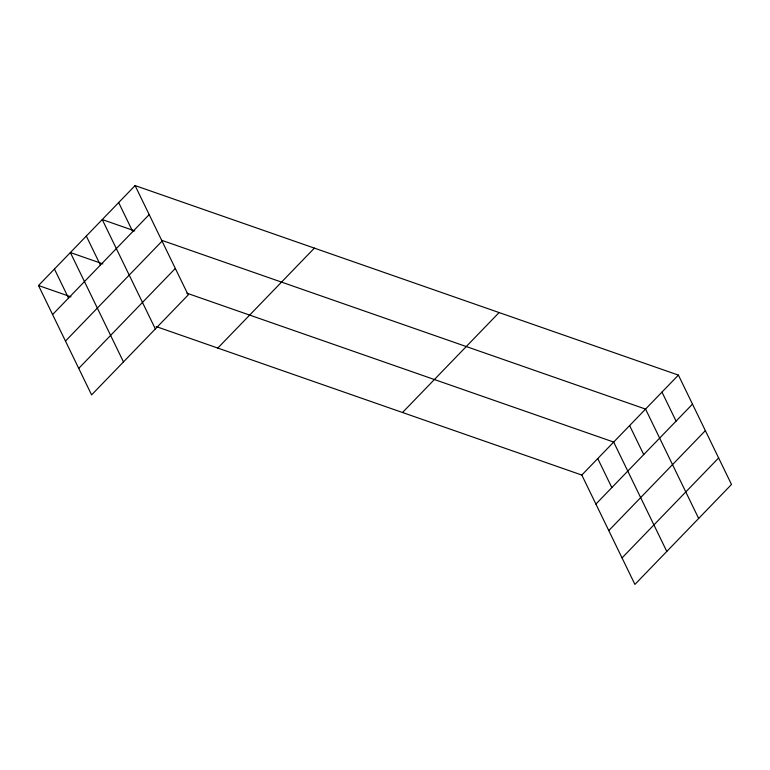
<?xml version="1.0" encoding="UTF-8"?>
<svg xmlns="http://www.w3.org/2000/svg" width="770" height="770" viewBox="0 0 770 770"><rect width="100%" height="100%" fill="white"/><g stroke="black" fill="none" stroke-linecap="round" stroke-linejoin="round"><path stroke-width="1.16" d="M135.087 185.58L188.188 294.949L91.601 394.894L38.5 285.526L135.087 185.58L678.399 375.106L731.5 484.474L634.913 584.42L581.812 475.052L156.166 326.567M52.591 314.555L149.178 214.609M65.469 341.072L162.047 241.126M78.733 368.387L175.319 268.441M217.794 348.069L314.372 248.123M402.517 412.508L499.104 312.562M581.812 475.052L678.399 375.106M595.903 504.081L692.49 404.135M608.781 530.588L705.359 430.642M622.044 557.904L718.631 457.958M134.74 230.904L102.246 219.566L155.347 328.934M161.633 240.278L645.558 409.091L698.659 518.451M102.872 263.879L70.368 252.55L123.479 361.91M186.908 293.197L613.68 442.067L666.791 551.435M38.5 285.526L70.994 296.864M661.979 392.094L676.07 421.123M629.619 425.579L643.72 454.608M597.751 458.564L611.842 487.593M118.667 202.577L132.758 231.597M86.307 236.053L100.408 265.082M54.439 269.038L68.53 298.067"/></g></svg>
